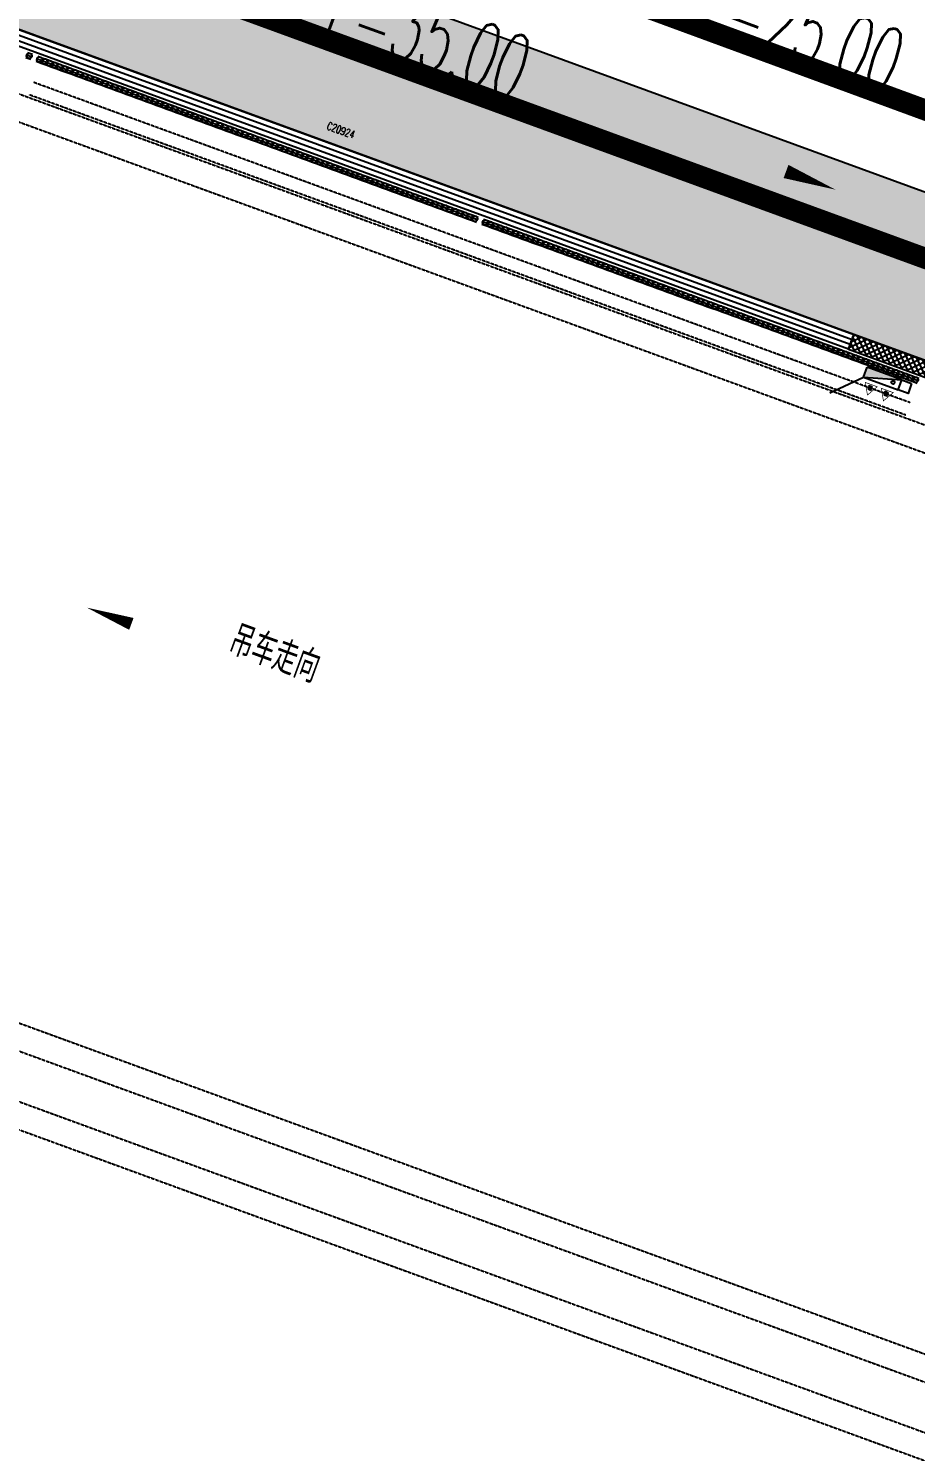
# Model space of a CAD drawing. Extents: x -111898 to 889894, y -2 to 1194865.
# Drawn here: x 565855 to 582682, y 828197 to 855185 of the extents above; entities that cross this region are included whole.
import ezdxf

# ---------------------------------------------------------------- set-up
doc = ezdxf.new("R2010")
doc.units = 0
doc.header["$LTSCALE"] = 10
doc.header["$MEASUREMENT"] = 0
doc.linetypes.add('10平面$0$DASH', pattern=[0.35, 0.25, -0.1])
doc.layers.get('Defpoints').update_dxf_attribs({"color": 210})
for name, color, linetype in [('0-WALL', 252, 'Continuous'), ('10平面$0$A-HRAIL', 173, 'Continuous'), ('10平面$0$AS-WALL', 40, 'Continuous'), ('10平面$0$PUB_HATCH', 8, 'Continuous'), ('10平面$0$建-窗', 4, 'Continuous'), ('10平面$0$建-门窗编号', 7, 'Continuous'), ('DIM_污水', 2, 'Continuous'), ('Gps-ZF雨水', 4, 'TG_Y'), ('SB_ZF消火栓', 10, 'Continuous'), ('SB_ZF消火栓M', 10, 'Continuous'), ('TEXT_污水', 2, 'Continuous'), ('TEXT_雨水', 4, 'Continuous'), ('WALL', 252, 'Continuous'), ('建-窗', 252, 'Continuous'), ('建-门窗编号', 7, 'Continuous')]:
    doc.layers.add(name, color=color, linetype=linetype)
doc.layers.add('GPS-ZF污水', color=2, linetype='TG_W', lineweight=60)
doc.styles.add('10平面$0$A-STANDARD', font='SIMPLEX', dxfattribs={"bigfont": 'GBCBIG'})
doc.styles.add('10平面$0$A-WIN-LABEL', font='SIMPLEX', dxfattribs={"bigfont": 'GBCBIG'})
doc.styles.add('_TWT_PIPEDN', font='SIMPLEX', dxfattribs={"width": 0.6, "height": 3, "bigfont": 'HZTXT'})
doc.styles.add('A-WIN-LABEL', font='SIMPLEX', dxfattribs={"bigfont": 'GBCBIG'})
doc.styles.add('TG_LINETYPE', font='SIMPLEX', dxfattribs={"width": 0.8, "height": 3.5, "bigfont": 'HZTXT'})
doc.linetypes.add('TG_W', pattern='A,2,-0.3,["W",TG_LINETYPE,S=0.1,R=0,X=-0.23,Y=-0.15],0', length=2.3)
doc.linetypes.add('TG_Y', pattern='A,2,-0.3,["Y",TG_LINETYPE,S=0.1,R=0,X=-0.25,Y=-0.15],0', length=2.3)

# ---------------------------------------------------------------- blocks, each defined once
blk = doc.blocks.new('10平面$0$WINDOW2DLIB$DYNSTYLE$00000005')
at = {"color": 0}
for points in [[(-0.5, 0.5), (-0.5, -0.5)], [(-0.5, 0.5), (0.5, 0.5)], [(0.5, -0.5), (0.5, 0.5)], [(0.5, 0.1667), (-0.5, 0.1667)], [(0.5, -0.1667), (-0.5, -0.1667)], [(-0.5, -0.5), (0.5, -0.5)]]:
    blk.add_lwpolyline(points, dxfattribs=at)
blk = doc.blocks.new('10平面$0$42343243')
at = {"layer": '10平面$0$PUB_HATCH'}
h = blk.add_hatch(dxfattribs=at)
h.set_pattern_fill('多孔材料', color=256, scale=30, style=0)
h.set_pattern_definition([(45, (60, 0), (-60.000061, 60.000061), []), (135, (60, 0), (-60.000061, -60.000061), [])])
h.paths.add_polyline_path([(-227154, 1223170), (-229454, 1223170), (-229454, 1222870), (-227454, 1222870)])
at = {"layer": '10平面$0$AS-WALL'}
for p, q in [((-227154, 1223170), (-229454, 1223170)), ((-229454, 1223170), (-229454, 1222870)), ((-229454, 1222870), (-227454, 1222870))]:
    blk.add_line(p, q, dxfattribs=at)
at = {"layer": '10平面$0$建-窗'}
ref = blk.add_blockref('10平面$0$WINDOW2DLIB$DYNSTYLE$00000005', (-239904, 1223020), dxfattribs=dict(at, xscale=-20900, yscale=-300, zscale=300, rotation=359.9999999994902))
ref.add_attrib('A', 'C20924', (-240194, 1223393), dxfattribs={"layer": '10平面$0$建-门窗编号', "height": 148.8, "style": '10平面$0$A-WIN-LABEL', "width": 0.705882})
blk = doc.blocks.new('A$C5D961328')
at = {"layer": 'SB_ZF消火栓', "linetype": 'Continuous'}
h = blk.add_hatch(dxfattribs=at)
h.set_pattern_fill('ANSI31', color=256, scale=129.330432, angle=270, style=0)
h.set_pattern_definition([(45, (-18410.044, -5691.868), (11.431303, -11.431303), [])])
h.paths.add_polyline_path([(228, 343), (228, 427), (153, 427), (153, 343)])
h = blk.add_hatch(dxfattribs=at)
h.set_pattern_fill('ANSI31', color=256, scale=129.330432, angle=270, style=0)
h.set_pattern_definition([(45, (-18087.504, -5691.868), (11.431303, -11.431303), [])])
h.paths.add_polyline_path([(550, 343), (550, 427), (475, 427), (475, 343)])
at = {"layer": 'SB_ZF消火栓'}
blk.add_hatch(color=256, dxfattribs=at).paths.add_polyline_path([(0, 40), (700, 40), (700, 240)])
for p, q in [((1195, 735), (700, 240)), ((700, 240), (0, 240)), ((0, 240), (0, 40)), ((700, 240), (0, 40)), ((0, 40), (700, 40)), ((700, 240), (700, 40))]:
    blk.add_line(p, q, dxfattribs=at)
at = {"layer": 'SB_ZF消火栓', "linetype": 'Continuous'}
for points, const_width in [([(312, 321), (190, 531), (69, 321), (312, 321), (190, 531)], 12.9), ([(634, 321), (513, 531), (392, 321), (634, 321), (513, 531)], 12.9), ([(228, 343), (228, 427), (153, 427), (153, 343), (228, 343)], 7.76), ([(550, 343), (550, 427), (475, 427), (475, 343), (550, 343)], 7.76)]:
    blk.add_lwpolyline(points, dxfattribs=dict(at, const_width=const_width))
at = {"layer": 'SB_ZF消火栓', "color": 1}
blk.add_circle((140, 140), 32.5, dxfattribs=at)
blk = doc.blocks.new('10平面$0$99平面图例外参$0$$LinePat$圆环')
for points in [[(0, 150), (300, 150)], [(0, 0), (300, 0)], [(0, -150), (300, -150)]]:
    blk.add_lwpolyline(points)
at = {"color": 0}
blk.add_circle((150, 0), 150, dxfattribs=at)
blk = doc.blocks.new('WINDOW2DLIB$DYNSTYLE$00000005')
at = {"color": 0}
for points in [[(-0.5, 0.5), (-0.5, -0.5)], [(-0.5, 0.5), (0.5, 0.5)], [(0.5, -0.5), (0.5, 0.5)], [(0.5, 0.1667), (-0.5, 0.1667)], [(0.5, -0.1667), (-0.5, -0.1667)], [(-0.5, -0.5), (0.5, -0.5)]]:
    blk.add_lwpolyline(points, dxfattribs=at)

msp = doc.modelspace()

# ---------------------------------------------------------------- hatches: boundary and pattern name
at = {"layer": '0-WALL'}
h = msp.add_hatch(dxfattribs=at)
h.set_pattern_fill('草坪或沼泽', color=8, scale=400, angle=-0.200257)
h.set_pattern_definition([(359.79974, (-824318.4, 704905.5), (1605.5824, 1594.398), [240, -48, 64, -48, 240, -960]), (359.79974, (-824398.3, 704953.8), (1605.5824, 1594.398), [160, -120, 240, -120, 160, -800]), (359.79974, (-823836, 705591.9), (1605.5824, 1594.398), [200, -80, 200, -1120]), (359.79974, (-824634.9, 705914.7), (1605.5824, 1594.398), [80, -160, 80, -1280]), (89.79974, (-824474.9, 705914.1), (-1594.398, 1605.5824), [144, -1456]), (89.79974, (-823998.3, 704952.4), (-1594.398, 1605.5824), [160, -1440]), (89.79974, (-823596, 705591), (-1594.398, 1605.5824), [160, -1440]), (44.79974, (-823790.3, 704935.7), (5.5922, 1599.9902), [160, -2102.7417]), (134.79974, (-824206.3, 704937.2), (-1599.9902, 5.5922), [160, -2102.7417]), (63.23469, (-823838.3, 704943.9), (5.5922, 1599.99023), [160, -3417.7088]), (75.7635, (-823918.27, 704952.15), (5.59221, 1599.99023), [160, -6436.969]), (75.7635, (-823516.03, 705590.75), (5.59221, 1599.99023), [128, -6468.969]), (75.7635, (-824442.9, 705914), (5.59221, 1599.99023), [112, -6484.969]), (103.835987, (-824078.27, 704952.7), (5.59221, 1599.99023), [160, -6436.969]), (103.835987, (-823676.03, 705591.3), (5.59221, 1599.99023), [128, -6468.969]), (103.835987, (-824506.9, 705914.2), (5.59221, 1599.99023), [112, -6484.969]), (116.364795, (-824158.3, 704945), (5.5922, 1599.99023), [160, -3417.7069])])
edge = h.paths.add_edge_path()
edge.add_line((741503.08, 933538.38), (741712.87, 934018.57))
edge.add_line((741712.87, 934018.57), (745060.96, 941812.89))
edge.add_line((745060.96, 941812.89), (766890.86, 1001849.76))
edge.add_line((766890.86, 1001849.76), (760346.98, 1016169.02))
edge.add_line((760346.98, 1016169.02), (737579.78, 1026362.54))
edge.add_line((737579.78, 1026362.54), (720756.11, 1037729.77))
edge.add_line((720756.11, 1037729.77), (653654.65, 1067773.01))
edge.add_line((653654.65, 1067773.01), (467795.25, 820503.81))
edge.add_line((467795.25, 820503.81), (468143.58, 820404.89))
edge.add_line((468143.58, 820404.89), (647181.92, 1058601.18))
edge.add_line((647181.92, 1058601.18), (648464.56, 1058132.56))
edge.add_line((648464.56, 1058132.56), (650350.23, 1063296.8))
edge.add_line((650350.23, 1063296.8), (720796.15, 1037558.69))
edge.add_line((720796.15, 1037558.69), (718909.6, 1032395.07))
edge.add_line((718909.6, 1032395.07), (725484.49, 1029992.9))
edge.add_line((725484.49, 1029992.9), (726513.26, 1032808.65))
edge.add_line((726513.26, 1032808.65), (729331.07, 1031779.14))
edge.add_line((729331.07, 1031779.14), (728302.36, 1028963.46))
edge.add_line((728302.36, 1028963.46), (747084.56, 1022101.19))
edge.add_line((747084.56, 1022101.19), (755217.14, 1018452.95))
edge.add_arc((743028.5, 1006160.87), 17310.64, -14.619994, 45.242091, ccw=False)
edge.add_line((759778.64, 1001791.54), (760685.99, 1001458.08))
edge.add_line((760685.99, 1001458.08), (765094.65, 999847.31))
edge.add_line((765094.65, 999847.31), (740941.69, 933744.02))
edge.add_line((740941.69, 933744.02), (741503.08, 933538.38))
h = msp.add_hatch(dxfattribs=at)
h.set_pattern_fill('草坪或沼泽', color=8, scale=400, angle=-0.200257)
h.set_pattern_definition([(359.79974, (-824318.4, 704905.5), (1605.5824, 1594.398), [240, -48, 64, -48, 240, -960]), (359.79974, (-824398.3, 704953.8), (1605.5824, 1594.398), [160, -120, 240, -120, 160, -800]), (359.79974, (-823836, 705591.9), (1605.5824, 1594.398), [200, -80, 200, -1120]), (359.79974, (-824634.9, 705914.7), (1605.5824, 1594.398), [80, -160, 80, -1280]), (89.79974, (-824474.9, 705914.1), (-1594.398, 1605.5824), [144, -1456]), (89.79974, (-823998.3, 704952.4), (-1594.398, 1605.5824), [160, -1440]), (89.79974, (-823596, 705591), (-1594.398, 1605.5824), [160, -1440]), (44.79974, (-823790.3, 704935.7), (5.5922, 1599.9902), [160, -2102.7417]), (134.79974, (-824206.3, 704937.2), (-1599.9902, 5.5922), [160, -2102.7417]), (63.23469, (-823838.3, 704943.9), (5.5922, 1599.99023), [160, -3417.7088]), (75.7635, (-823918.27, 704952.15), (5.59221, 1599.99023), [160, -6436.969]), (75.7635, (-823516.03, 705590.75), (5.59221, 1599.99023), [128, -6468.969]), (75.7635, (-824442.9, 705914), (5.59221, 1599.99023), [112, -6484.969]), (103.835987, (-824078.27, 704952.7), (5.59221, 1599.99023), [160, -6436.969]), (103.835987, (-823676.03, 705591.3), (5.59221, 1599.99023), [128, -6468.969]), (103.835987, (-824506.9, 705914.2), (5.59221, 1599.99023), [112, -6484.969]), (116.364795, (-824158.3, 704945), (5.5922, 1599.99023), [160, -3417.7069])])
edge = h.paths.add_edge_path()
edge.add_line((598635.68, 846316.68), (564318.76, 858858.03))
edge.add_arc((563289.22, 856040.22), 3000, 69.929318, 159.929318)
edge.add_line((560471.41, 857069.76), (600296.56, 842519.24))
edge.add_arc((597478.74, 843548.74), 3000, -20.069895, 67.316106)

# ---------------------------------------------------------------- linework, layer by layer
msp.add_lwpolyline([(598635.68, 846316.68), (564318.76, 858858.03, 0.41421356), (560471.41, 857069.76), (600296.56, 842519.24, 0.40091319)], format="xyb", close=True, dxfattribs=at)
at = {"layer": 'Defpoints', "color": 7}
msp.add_lwpolyline([(582607.56, 848449.8), (582538.92, 848261.95), (582351.07, 848330.58), (582419.7, 848518.44)], close=True, dxfattribs=at)
at = {"layer": 'DIM_污水'}
msp.add_lwpolyline([(577237.34, 853571.85, 0, 0, 0), (581163.29, 852127.36, 0, 266.67, 0), (580224.8, 852472.66, 0, 0, 0)], format="xyseb", dxfattribs=at)
at = {"layer": 'GPS-ZF污水', "ltscale": 0.1, "const_width": 400}
msp.add_lwpolyline([(563489.75, 857904.53), (595237.15, 846305.29)], dxfattribs=at)
at = {"layer": 'Gps-ZF雨水', "ltscale": 0.1, "const_width": 400}
msp.add_lwpolyline([(566572.03, 859625.22), (588909.83, 851418.07)], dxfattribs=at)
at = {"layer": 'WALL', "color": 8, "linetype": '10平面$0$DASH'}
for p, q in [((519781.97, 870711.68), (669314.13, 816078.59)), ((519610.39, 870242.05), (669142.54, 815608.96)), ((514102.5, 855166.82), (669927.78, 798234.48)), ((513930.92, 854697.19), (669756.2, 797764.84)), ((582495.56, 847851.87), (565870.44, 853926.03)), ((582581.36, 848086.69), (565956.24, 854160.85)), ((513622.03, 853851.75), (669447.31, 796919.4)), ((513450.44, 853382.11), (669275.72, 796449.76))]:
    msp.add_line(p, q, dxfattribs=at)
at = {"layer": 'WALL', "color": 8}
msp.add_lwpolyline([(573442.52, 841833.12, 0, 0, 0), (566961.54, 844201.01, 0, 240, 0), (567806.89, 843892.16, 0, 0, 0)], format="xyseb", dxfattribs=at)

# ---------------------------------------------------------------- block references
at = {"layer": '10平面$0$A-HRAIL', "yscale": 0.3333333333333334, "zscale": 0.3333333333333333, "rotation": 339.9297114345931}
for p, xscale in [((565821.62, 854682.68), 0.3384127419231498), ((566018.42, 854610.78), 0.3368181818181818), ((566113.33, 854576.1), 0.3368181818181818), ((566208.23, 854541.43), 0.3368181818181818), ((566303.14, 854506.75), 0.3368181818181818), ((566398.05, 854472.07), 0.3368181818181818), ((566492.96, 854437.4), 0.3368181818181818), ((566587.87, 854402.72), 0.3368181818181818), ((566682.78, 854368.05), 0.3368181818181818), ((566777.69, 854333.37), 0.3368181818181818), ((566872.6, 854298.69), 0.3368181818181818), ((566967.51, 854264.02), 0.3368181818181818), ((567062.42, 854229.34), 0.3368181818181818), ((567157.33, 854194.67), 0.3368181818181818), ((567252.24, 854159.99), 0.3368181818181818), ((567347.14, 854125.31), 0.3368181818181818), ((567442.05, 854090.64), 0.3368181818181818), ((567536.96, 854055.96), 0.3368181818181818), ((567631.87, 854021.29), 0.3368181818181818), ((567726.78, 853986.61), 0.3368181818181818), ((567821.69, 853951.93), 0.3368181818181818), ((567916.6, 853917.26), 0.3368181818181818), ((568011.51, 853882.58), 0.3368181818181818), ((568106.42, 853847.91), 0.3368181818181818), ((568201.33, 853813.23), 0.3368181818181818), ((568296.24, 853778.55), 0.3368181818181818), ((568391.15, 853743.88), 0.3368181818181818), ((568486.06, 853709.2), 0.3368181818181818), ((568580.96, 853674.53), 0.3368181818181818), ((568675.87, 853639.85), 0.3368181818181818), ((568770.78, 853605.17), 0.3368181818181818), ((568865.69, 853570.5), 0.3368181818181818), ((568960.6, 853535.82), 0.3368181818181818), ((569055.51, 853501.15), 0.3368181818181818), ((569150.42, 853466.47), 0.3368181818181818), ((569245.33, 853431.79), 0.3368181818181818), ((569340.24, 853397.12), 0.3368181818181818), ((569435.15, 853362.44), 0.3368181818181818), ((569530.06, 853327.76), 0.3368181818181818), ((569624.97, 853293.09), 0.3368181818181818), ((569719.87, 853258.41), 0.3368181818181818), ((569814.78, 853223.74), 0.3368181818181818), ((569909.69, 853189.06), 0.3368181818181818), ((570004.6, 853154.38), 0.3368181818181818), ((570099.51, 853119.71), 0.3368181818181818), ((570194.42, 853085.03), 0.3368181818181818), ((570289.33, 853050.36), 0.3368181818181818), ((570384.24, 853015.68), 0.3368181818181818), ((570479.15, 852981), 0.3368181818181818), ((570574.06, 852946.33), 0.3368181818181818), ((570668.97, 852911.65), 0.3368181818181818), ((570763.88, 852876.98), 0.3368181818181818), ((570858.79, 852842.3), 0.3368181818181818), ((570953.69, 852807.62), 0.3368181818181818), ((571048.6, 852772.95), 0.3368181818181818), ((571143.51, 852738.27), 0.3368181818181818), ((571238.42, 852703.6), 0.3368181818181818), ((571333.33, 852668.92), 0.3368181818181818), ((571428.24, 852634.24), 0.3368181818181818), ((571523.15, 852599.57), 0.3368181818181818), ((571618.06, 852564.89), 0.3368181818181818), ((571712.97, 852530.22), 0.3368181818181818), ((571807.88, 852495.54), 0.3368181818181818), ((571902.79, 852460.86), 0.3368181818181818), ((571997.7, 852426.19), 0.3368181818181818), ((572092.6, 852391.51), 0.3368181818181818), ((572187.51, 852356.84), 0.3368181818181818), ((572282.42, 852322.16), 0.3368181818181818), ((572377.33, 852287.48), 0.3368181818181818), ((572472.24, 852252.81), 0.3368181818181818), ((572567.15, 852218.13), 0.3368181818181818), ((572662.06, 852183.46), 0.3368181818181818), ((572756.97, 852148.78), 0.3368181818181818), ((572851.88, 852114.1), 0.3368181818181818), ((572946.79, 852079.43), 0.3368181818181818), ((573041.7, 852044.75), 0.3368181818181818), ((573136.61, 852010.08), 0.3368181818181818), ((573231.52, 851975.4), 0.3368181818181818), ((573326.42, 851940.72), 0.3368181818181818), ((573421.33, 851906.05), 0.3368181818181818), ((573516.24, 851871.37), 0.3368181818181818), ((573611.15, 851836.7), 0.3368181818181818), ((573706.06, 851802.02), 0.3368181818181818), ((573800.97, 851767.34), 0.3368181818181818), ((573895.88, 851732.67), 0.3368181818181818), ((573990.79, 851697.99), 0.3368181818181818), ((574085.7, 851663.32), 0.3368181818181818), ((574180.61, 851628.64), 0.3368181818181818), ((574275.52, 851593.96), 0.3368181818181818), ((574471.87, 851522.22), 0.3368181818181785), ((574566.78, 851487.55), 0.3368181818181785), ((574661.69, 851452.87), 0.3368181818181785), ((574756.59, 851418.2), 0.3368181818181785), ((574851.5, 851383.52), 0.3368181818181785), ((574946.41, 851348.84), 0.3368181818181785), ((575041.32, 851314.17), 0.3368181818181785), ((575136.23, 851279.49), 0.3368181818181785), ((575231.14, 851244.82), 0.3368181818181785), ((575326.05, 851210.14), 0.3368181818181785), ((575420.96, 851175.46), 0.3368181818181785), ((575515.87, 851140.79), 0.3368181818181785), ((575610.78, 851106.11), 0.3368181818181785), ((575705.69, 851071.44), 0.3368181818181785), ((575800.6, 851036.76), 0.3368181818181785), ((575895.5, 851002.08), 0.3368181818181785), ((575990.41, 850967.41), 0.3368181818181785), ((576085.32, 850932.73), 0.3368181818181785), ((576180.23, 850898.06), 0.3368181818181785), ((576275.14, 850863.38), 0.3368181818181785), ((576370.05, 850828.7), 0.3368181818181785), ((576464.96, 850794.03), 0.3368181818181785), ((576559.87, 850759.35), 0.3368181818181785), ((576654.78, 850724.68), 0.3368181818181785), ((576749.69, 850690), 0.3368181818181785), ((576844.6, 850655.32), 0.3368181818181785), ((576939.51, 850620.65), 0.3368181818181785), ((577034.42, 850585.97), 0.3368181818181785), ((577129.32, 850551.3), 0.3368181818181785), ((577224.23, 850516.62), 0.3368181818181785), ((577319.14, 850481.94), 0.3368181818181785), ((577414.05, 850447.27), 0.3368181818181785), ((577508.96, 850412.59), 0.3368181818181785), ((577603.87, 850377.92), 0.3368181818181785), ((577698.78, 850343.24), 0.3368181818181785), ((577793.69, 850308.56), 0.3368181818181785), ((577888.6, 850273.89), 0.3368181818181785), ((577983.51, 850239.21), 0.3368181818181785), ((578078.42, 850204.53), 0.3368181818181785), ((578173.33, 850169.86), 0.3368181818181785), ((578268.23, 850135.18), 0.3368181818181785), ((578363.14, 850100.51), 0.3368181818181785), ((578458.05, 850065.83), 0.3368181818181785), ((578552.96, 850031.15), 0.3368181818181785), ((578647.87, 849996.48), 0.3368181818181785), ((578742.78, 849961.8), 0.3368181818181785), ((578837.69, 849927.13), 0.3368181818181785), ((578932.6, 849892.45), 0.3368181818181785), ((579027.51, 849857.77), 0.3368181818181785), ((579122.42, 849823.1), 0.3368181818181785), ((579217.33, 849788.42), 0.3368181818181785), ((579312.24, 849753.75), 0.3368181818181785), ((579407.15, 849719.07), 0.3368181818181785), ((579502.05, 849684.39), 0.3368181818181785), ((579596.96, 849649.72), 0.3368181818181785), ((579691.87, 849615.04), 0.3368181818181785), ((579786.78, 849580.37), 0.3368181818181785), ((579881.69, 849545.69), 0.3368181818181785), ((579976.6, 849511.01), 0.3368181818181785), ((580071.51, 849476.34), 0.3368181818181785), ((580166.42, 849441.66), 0.3368181818181785), ((580261.33, 849406.99), 0.3368181818181785), ((580356.24, 849372.31), 0.3368181818181785), ((580451.15, 849337.63), 0.3368181818181785), ((580546.06, 849302.96), 0.3368181818181785), ((580640.96, 849268.28), 0.3368181818181785), ((580735.87, 849233.61), 0.3368181818181785), ((580830.78, 849198.93), 0.3368181818181785), ((580925.69, 849164.25), 0.3368181818181785), ((581020.6, 849129.58), 0.3368181818181785), ((581115.51, 849094.9), 0.3368181818181785), ((581210.42, 849060.23), 0.3368181818181785), ((581305.33, 849025.55), 0.3368181818181785), ((581400.24, 848990.87), 0.3368181818181785), ((581495.15, 848956.2), 0.3368181818181785), ((581590.06, 848921.52), 0.3368181818181785), ((581684.97, 848886.85), 0.3368181818181785), ((581779.88, 848852.17), 0.3368181818181785), ((581874.78, 848817.49), 0.3368181818181785), ((581969.69, 848782.82), 0.3368181818181785), ((582064.6, 848748.14), 0.3368181818181785), ((582159.51, 848713.47), 0.3368181818181785), ((582254.42, 848678.79), 0.3368181818181785), ((582349.33, 848644.11), 0.3368181818181785), ((582444.24, 848609.44), 0.3368181818181785), ((582539.15, 848574.76), 0.3368181818181785), ((582634.06, 848540.08), 0.3368181818181785)]:
    msp.add_blockref('10平面$0$99平面图例外参$0$$LinePat$圆环', p, dxfattribs=dict(at, xscale=xscale))
at = {"layer": 'SB_ZF消火栓M', "rotation": 159.9297115541991}
msp.add_blockref('A$C5D961328', (582433.46, 848555.99), dxfattribs=at)
at = {"layer": 'WALL', "color": 8, "rotation": 339.9297114345931}
msp.add_blockref('10平面$0$42343243', (377272.54, -378249.52), dxfattribs=at)
at = {"layer": '建-窗'}
ref = msp.add_blockref('WINDOW2DLIB$DYNSTYLE$00000005', (571644.22, 852827.89), dxfattribs=dict(at, xscale=-20900, yscale=-300, zscale=300, rotation=339.9297114541058))
ref.add_attrib('A', 'C20924', (571499.77, 853277.6), dxfattribs={"layer": '建-门窗编号', "height": 148.75, "rotation": 339.929711, "style": 'A-WIN-LABEL', "width": 0.705882})

# ---------------------------------------------------------------- texts
at = {"layer": 'TEXT_污水', "style": '_TWT_PIPEDN', "width": 0.557143}
msp.add_text('L=35.00', height=1225, rotation=339.929711, dxfattribs=at).set_placement((571425.14, 855138.34))
at = {"layer": 'TEXT_雨水', "style": '_TWT_PIPEDN', "width": 0.557143}
msp.add_text('L=25.00', height=1225, rotation=339.826128, dxfattribs=at).set_placement((578504.17, 855267.86))
at = {"layer": 'WALL', "color": 8, "style": '10平面$0$A-STANDARD'}
msp.add_text('吊车走向', height=604.444, rotation=339.929672, dxfattribs=at).set_placement((569611.24, 843344.71))

doc.saveas('drawing.dxf')
